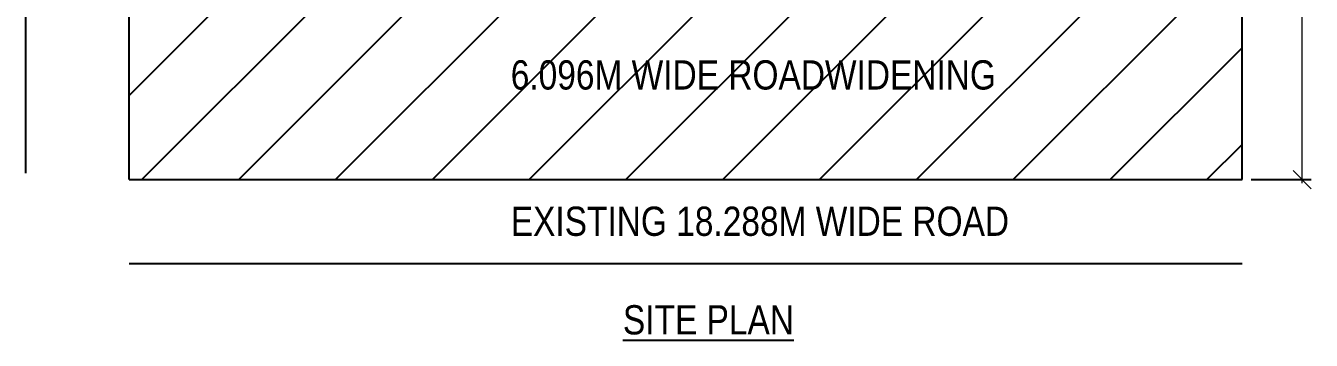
# Model space of a CAD drawing. Header units: metres. Extents: x 25391 to 25818, y 51852 to 52034.
# Drawn here: x 25444.06 to 25461.66, y 51892.56 to 51896.86 of the extents above; entities that cross this region are included whole.
import ezdxf

# ---------------------------------------------------------------- set-up
doc = ezdxf.new("R2010")
doc.units = ezdxf.units.M
doc.header["$MEASUREMENT"] = 0
doc.layers.get('0').update_dxf_attribs({"true_color": 0xffffff})
doc.layers.add('_Room', color=72, linetype='Continuous')
doc.layers.add('h', color=7, linetype='Continuous')
doc.styles.add('PreDCRFont', font='arial.ttf', dxfattribs={"height": 0.25})
doc.styles.get("Standard").update_dxf_attribs({"font": 'swissc.ttf'})
doc.dimstyles.new('PDCR-PLOT-INT', dxfattribs={"dimtxt": 0.25, "dimasz": 0.23, "dimexe": 0.25, "dimexo": 0.25, "dimgap": 0.25, "dimtad": 0, "dimzin": 0, "dimdsep": 46, "dimtxsty": 'PreDCRFont', "dimblk": 'OBLIQUE', "dimcen": 0.5, "dimdle": 0.1, "dimadec": 0, "dimazin": 0, "dimtfac": 1, "dimtix": 1, "dimtofl": 0, "dimtmove": 1, "dimatfit": 1, "dimfxl": 1, "dimtolj": 1, "dimtzin": 0, "dimlwd": 15, "dimarcsym": 0})

# ---------------------------------------------------------------- blocks, each defined once
blk = doc.blocks.new('_Oblique')
at = {"color": 0, "linetype": 'ByBlock', "lineweight": -2}
blk.add_line((-0.5, -0.5), (0.5, 0.5), dxfattribs=at)
blk = doc.blocks.new('*D45')
at = {"color": 0, "lineweight": 15, "ltscale": 2, "transparency": 16777216}
for p, q in [((25434.511, 52033.747), (25434.511, 51988.618)), ((25434.511, 51942.147), (25434.511, 51987.276))]:
    blk.add_line(p, q, dxfattribs=at)
at = {"color": 0, "lineweight": -2, "ltscale": 2, "transparency": 16777216}
for p, q in [((25433.114, 52033.647), (25434.761, 52033.647)), ((25433.114, 51942.247), (25434.761, 51942.247))]:
    blk.add_line(p, q, dxfattribs=at)
at = {"layer": 'Defpoints', "color": 0, "ltscale": 2, "transparency": 16777216}
for p in [(25432.864, 52033.647), (25434.511, 52033.647), (25432.864, 51942.247)]:
    blk.add_point(p, dxfattribs=at)
at = {"color": 0, "lineweight": 15, "ltscale": 2, "transparency": 16777216, "xscale": 0.5, "yscale": 0.5, "zscale": 0.5}
for p, rotation in [((25434.511, 52033.647), 90), ((25434.511, 51942.247), 270)]:
    blk.add_blockref('_Oblique', p, dxfattribs=dict(at, rotation=rotation))
at = {"color": 0, "ltscale": 2, "transparency": 16777216, "insert": (25434.511, 51987.947), "char_height": 0.25, "attachment_point": 5, "rotation": 90, "style": 'PreDCRFont'}
blk.add_mtext('\\A1;91.40', dxfattribs=at)
blk = doc.blocks.new('A$Cd19a0185')
at = {"layer": 'h', "ltscale": 2, "transparency": 33554687}
h = blk.add_hatch(dxfattribs=at)
h.set_pattern_fill('ANSI31', color=8, scale=15)
h.set_pattern_definition([(45, (-25300.7708, -51848.6513), (-1.325825215, 1.325825215), [])])
h.paths.add_polyline_path([(4.331, 93.694), (2.831, 93.694), (2.831, 2.294), (33.311, 2.294), (33.311, 8.39), (4.331, 8.39)])
h.paths.add_polyline_path([(4.42, 30.433), (4.42, 42.455), (2.745, 42.455), (2.745, 30.433)], flags=9)
h.paths.add_polyline_path([(13.034, 4.291), (26.116, 4.291), (26.116, 5.966), (13.034, 5.966)], flags=24)
at = {"color": 7, "ltscale": 2}
for p, q in [((0, 2.468), (0, 93.868)), ((2.831, 2.294), (2.831, 93.694)), ((33.311, 2.294), (33.311, 93.694)), ((2.831, 2.294), (33.311, 2.294)), ((2.831, 0), (33.311, 0))]:
    blk.add_line(p, q, dxfattribs=at)
at = {"layer": '_Room', "color": 0, "char_height": 0.8, "attachment_point": 1}
for s, insert in [('6.096M WIDE ROADWIDENING', (13.284, 5.561)), ('EXISTING 18.288M WIDE ROAD', (13.284, 1.555)), ('{\\LSITE PLAN}', (16.356, -1.144))]:
    blk.add_mtext_dynamic_manual_height_columns(s, width=14.22684, gutter_width=1.41, heights=[0], dxfattribs=dict(at, insert=insert))
at = {"color": 7, "ltscale": 2}
dim = blk.add_linear_dim(base=(34.959, 93.694), p1=(33.311, 2.294), p2=(33.311, 93.694), angle=90, dimstyle='PDCR-PLOT-INT', override={"dimtxt": 0.9, "dimasz": 0.5}, dxfattribs=at)
dim.commit()
dim.dimension.update_dxf_attribs({"geometry": '*D45', "text_midpoint": (34.959, 47.994), "insert": (-25399.553, -51939.953)})

msp = doc.modelspace()

# ---------------------------------------------------------------- block references
at = {"color": 7, "ltscale": 2, "xscale": 0.5, "yscale": 0.5, "zscale": 0.5}
msp.add_blockref('A$Cd19a0185', (25444.05761, 51893.61061), dxfattribs=at)

doc.saveas('drawing.dxf')
